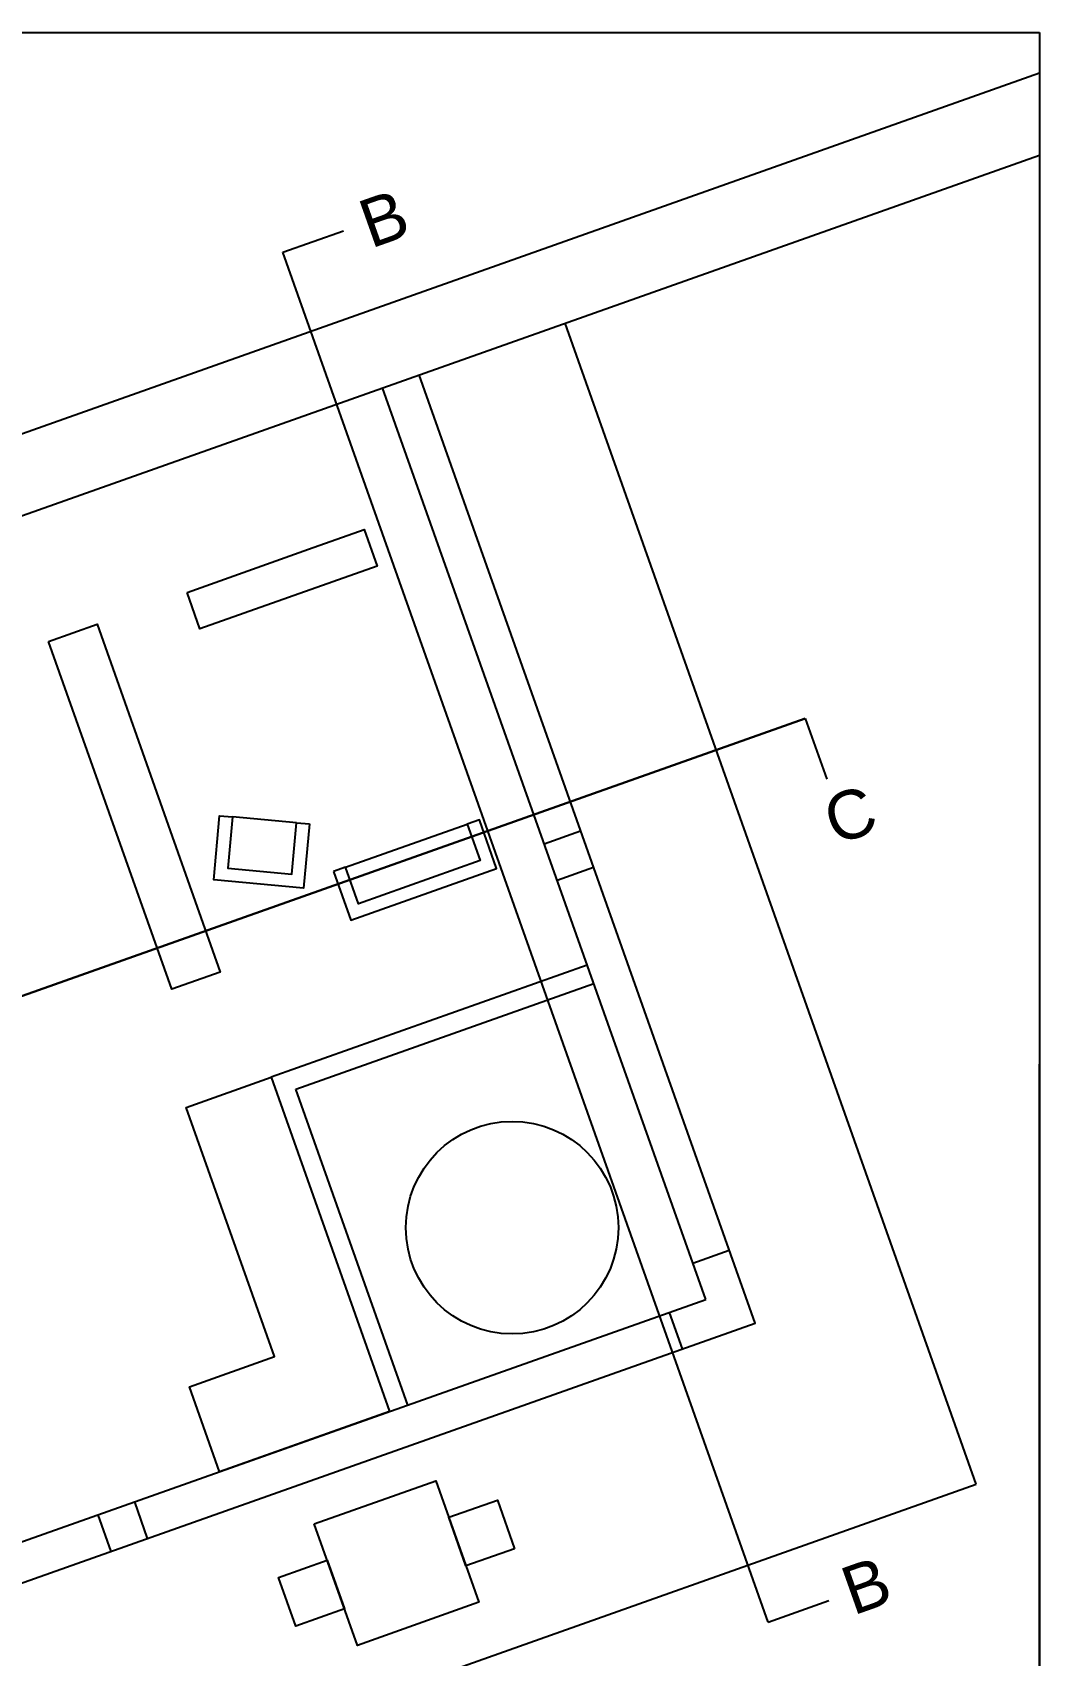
# Model space of a CAD drawing. Header units: centimetres. Extents: x 2004 to 13885, y -3131 to 5891.
# Drawn here: x 10334 to 11115, y 4633 to 5891 of the extents above; entities that cross this region are included whole.
import ezdxf

# ---------------------------------------------------------------- set-up
doc = ezdxf.new("R2010")
doc.units = ezdxf.units.CM
doc.styles.get("Standard").update_dxf_attribs({"font": 'Arial.ttf'})

msp = doc.modelspace()

# ---------------------------------------------------------------- linework, layer by layer
for p, q in [((9115.1, 5891.3), (11115.1, 5891.3)), ((11115.1, 5891.3), (11115.1, 3891.3)), ((9115.1, 5151.3), (11115.1, 5859.9)), ((9115.1, 5087.7), (11115.1, 5796.3)), ((10528.2, 5720.9), (10575.4, 5737.5)), ((10904.6, 4658.7), (10528.2, 5720.9)), ((11066, 4765.7), (10747.1, 5665.9)), ((10856.2, 4908.9), (10605.7, 5615.8)), ((10933.4, 5359.5), (9298.9, 4780.3)), ((9921.8, 5001), (10933.4, 5359.5)), ((10933.4, 5359.5), (10950.1, 5312.3)), ((10539, 5278.5), (10489.2, 5283.1)), ((10577, 5244), (10671.3, 5277.4)), ((10731, 5262.3), (10759.2, 5272.4)), ((10741, 5234.1), (10769.2, 5244.1)), ((10538.4, 5072.1), (10769.4, 5154)), ((11115.1, 3831.3), (11115.1, 5091.3)), ((10625.3, 4827.1), (10538.4, 5072.1)), ((10846.2, 4937.2), (10874.4, 4947.2)), ((10243.5, 4691.8), (10856.2, 4908.9)), ((10827.9, 4898.9), (10837.9, 4870.6)), ((9557.9, 4231.4), (11066, 4765.7)), ((10413.2, 4751.9), (10423.2, 4723.6)), ((10384.9, 4741.9), (10394.9, 4713.6)), ((10904.6, 4658.7), (10951.7, 4675.4))]:
    msp.add_line(p, q)
for points in [[(9352.1, 5171.6), (9612.6, 4436.4), (10894.5, 4890.6), (10634, 5625.8)], [(10454, 5457.2), (10548.3, 5490.6), (10591.4, 5505.9), (10601.5, 5477.6), (10464, 5428.9), (10454, 5457.2)], [(10346.5, 5419.1), (10384.2, 5432.5), (10441, 5272.2), (10479.8, 5162.8), (10442.1, 5149.4), (10346.5, 5419.1)], [(10549, 5277.6), (10544.4, 5227.8), (10474.7, 5234.2), (10479.3, 5284), (10489.2, 5283.1), (10485.6, 5243.3), (10535.4, 5238.7), (10539, 5278.5), (10549, 5277.6)], [(10567.6, 5240.7), (10581, 5203), (10694.1, 5243.1), (10680.7, 5280.8), (10671.3, 5277.4), (10681.3, 5249.2), (10587, 5215.8), (10577, 5244), (10567.6, 5240.7)], [(10764.3, 5168.1), (10519.3, 5081.3), (10611.1, 4822)], [(10611.1, 4822), (10479.2, 4775.3), (10455.8, 4841.3), (10521.8, 4864.7), (10453.3, 5057.9), (10519.3, 5081.3)], [(10552.7, 4734.9), (10647, 4768.3), (10680.3, 4674.1), (10586.1, 4640.7), (10552.7, 4734.9)], [(10708, 4715.7), (10670.3, 4702.4), (10657, 4740.1), (10694.7, 4753.4), (10708, 4715.7)], [(10576.1, 4669), (10538.4, 4655.6), (10525, 4693.3), (10562.7, 4706.7), (10576.1, 4669)]]:
    msp.add_lwpolyline(points)
msp.add_circle((10706.1, 4964.6), 82.4)

# ---------------------------------------------------------------- texts
at = {"char_height": 37.5, "attachment_point": 1, "rotation": 19.5098}
for s, insert in [('B', (10583.9, 5758.9)), ('C', (10944.1, 5296.1)), ('B', (10957.9, 4699))]:
    msp.add_mtext_dynamic_manual_height_columns(s, width=44.025, gutter_width=12.5, heights=[0], dxfattribs=dict(at, insert=insert))

doc.saveas('drawing.dxf')
